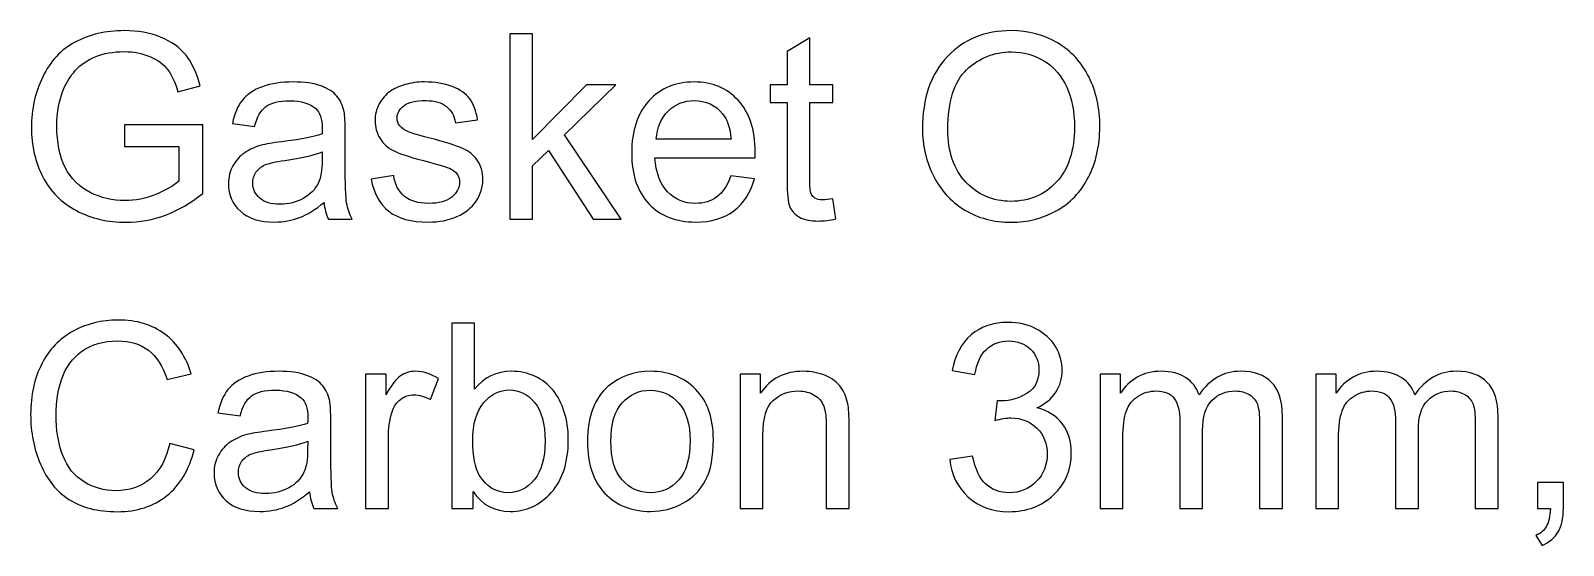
# Model space of a CAD drawing. Header units: millimetres. Extents: x -182 to 182, y -145 to 145.
# Drawn here: x -60.84 to -35.78, y -51.74 to -43.33 of the extents above; entities that cross this region are included whole.
import ezdxf

# ---------------------------------------------------------------- set-up
doc = ezdxf.new("R2010")
doc.units = ezdxf.units.MM
doc.header["$MEASUREMENT"] = 0
doc.layers.add('layer 1', color=7, linetype='Continuous')

msp = doc.modelspace()

# ---------------------------------------------------------------- linework, layer by layer
at = {"layer": 'layer 1', "color": 242}
for points, knots in [([(-59.306, -45.221), (-59.306, -45.221), (-59.306, -44.8654), (-59.306, -44.8654), (-59.306, -44.8654), (-59.306, -44.8654), (-58.0233, -44.8654), (-58.0233, -44.8654), (-58.0233, -44.8654), (-58.0233, -44.8654), (-58.0233, -45.9887), (-58.0233, -45.9887), (-58.0233, -45.9887), (-58.2201, -46.1453), (-58.4233, -46.2638), (-58.6329, -46.3429), (-58.6329, -46.3429), (-58.8424, -46.4219), (-59.0576, -46.4614), (-59.2778, -46.4614), (-59.2778, -46.4614), (-59.5755, -46.4614), (-59.8457, -46.3979), (-60.0891, -46.2702), (-60.0891, -46.2702), (-60.3319, -46.1432), (-60.516, -45.9583), (-60.6395, -45.7177), (-60.6395, -45.7177), (-60.7636, -45.4765), (-60.8257, -45.2069), (-60.8257, -44.9099), (-60.8257, -44.9099), (-60.8257, -44.615), (-60.7644, -44.3398), (-60.6409, -44.0837), (-60.6409, -44.0837), (-60.5174, -43.8283), (-60.3403, -43.6385), (-60.1089, -43.515), (-60.1089, -43.515), (-59.8775, -43.3908), (-59.6108, -43.3288), (-59.3088, -43.3288), (-59.3088, -43.3288), (-59.0901, -43.3288), (-58.8918, -43.364), (-58.7147, -43.4353), (-58.7147, -43.4353), (-58.5376, -43.5066), (-58.3986, -43.6053), (-58.2985, -43.7316), (-58.2985, -43.7316), (-58.1976, -43.8586), (-58.1214, -44.0244), (-58.0692, -44.2283), (-58.0692, -44.2283), (-58.0692, -44.2283), (-58.4311, -44.3271), (-58.4311, -44.3271), (-58.4311, -44.3271), (-58.477, -44.1733), (-58.5334, -44.0519), (-58.6004, -43.963), (-58.6004, -43.963), (-58.6682, -43.8749), (-58.7641, -43.8043), (-58.8897, -43.7514), (-58.8897, -43.7514), (-59.0146, -43.6985), (-59.1536, -43.6717), (-59.3067, -43.6717), (-59.3067, -43.6717), (-59.4894, -43.6717), (-59.6475, -43.6999), (-59.7815, -43.7556), (-59.7815, -43.7556), (-59.9149, -43.8114), (-60.0221, -43.8847), (-60.1047, -43.9765), (-60.1047, -43.9765), (-60.1865, -44.0675), (-60.25, -44.1677), (-60.2952, -44.2763), (-60.2952, -44.2763), (-60.3721, -44.4647), (-60.4109, -44.6679), (-60.4109, -44.8873), (-60.4109, -44.8873), (-60.4109, -45.1582), (-60.3643, -45.3847), (-60.2719, -45.5675), (-60.2719, -45.5675), (-60.1787, -45.7495), (-60.0433, -45.885), (-59.8662, -45.9732), (-59.8662, -45.9732), (-59.6884, -46.0614), (-59.5, -46.1058), (-59.3003, -46.1058), (-59.3003, -46.1058), (-59.1268, -46.1058), (-58.9574, -46.0719), (-58.7923, -46.0049), (-58.7923, -46.0049), (-58.6272, -45.9372), (-58.5024, -45.8659), (-58.417, -45.789), (-58.417, -45.789), (-58.417, -45.789), (-58.417, -45.221), (-58.417, -45.221), (-58.417, -45.221), (-58.417, -45.221), (-59.306, -45.221), (-59.306, -45.221)], [0, 0, 0, 0, 0.0333333, 0.0333333, 0.0333333, 0.0333333, 0.0666667, 0.0666667, 0.0666667, 0.0666667, 0.1, 0.1, 0.1, 0.1, 0.1333333, 0.1333333, 0.1333333, 0.1333333, 0.1666667, 0.1666667, 0.1666667, 0.1666667, 0.2, 0.2, 0.2, 0.2, 0.2333333, 0.2333333, 0.2333333, 0.2333333, 0.2666667, 0.2666667, 0.2666667, 0.2666667, 0.3, 0.3, 0.3, 0.3, 0.3333333, 0.3333333, 0.3333333, 0.3333333, 0.3666667, 0.3666667, 0.3666667, 0.3666667, 0.4, 0.4, 0.4, 0.4, 0.4333333, 0.4333333, 0.4333333, 0.4333333, 0.4666667, 0.4666667, 0.4666667, 0.4666667, 0.5, 0.5, 0.5, 0.5, 0.5333333, 0.5333333, 0.5333333, 0.5333333, 0.5666667, 0.5666667, 0.5666667, 0.5666667, 0.6, 0.6, 0.6, 0.6, 0.6333333, 0.6333333, 0.6333333, 0.6333333, 0.6666667, 0.6666667, 0.6666667, 0.6666667, 0.7, 0.7, 0.7, 0.7, 0.7333333, 0.7333333, 0.7333333, 0.7333333, 0.7666667, 0.7666667, 0.7666667, 0.7666667, 0.8, 0.8, 0.8, 0.8, 0.8333333, 0.8333333, 0.8333333, 0.8333333, 0.8666667, 0.8666667, 0.8666667, 0.8666667, 0.9, 0.9, 0.9, 0.9, 0.9333333, 0.9333333, 0.9333333, 0.9333333, 1, 1, 1, 1]), ([(-46.2595, -44.9353), (-46.2595, -44.4329), (-46.124, -44.0392), (-45.8538, -43.7549), (-45.8538, -43.7549), (-45.5836, -43.4706), (-45.235, -43.3288), (-44.8075, -43.3288), (-44.8075, -43.3288), (-44.5274, -43.3288), (-44.2755, -43.3958), (-44.0504, -43.5291), (-44.0504, -43.5291), (-43.8261, -43.6625), (-43.6546, -43.8487), (-43.5368, -44.0879), (-43.5368, -44.0879), (-43.419, -44.3264), (-43.3597, -44.5973), (-43.3597, -44.9), (-43.3597, -44.9), (-43.3597, -45.2069), (-43.4218, -45.4821), (-43.546, -45.7241), (-43.546, -45.7241), (-43.6701, -45.9668), (-43.8458, -46.1503), (-44.073, -46.2744), (-44.073, -46.2744), (-44.3009, -46.3993), (-44.5464, -46.4614), (-44.8096, -46.4614), (-44.8096, -46.4614), (-45.0953, -46.4614), (-45.35, -46.3923), (-45.5751, -46.2547), (-45.5751, -46.2547), (-45.7995, -46.1171), (-45.9702, -45.9294), (-46.0859, -45.6909), (-46.0859, -45.6909), (-46.2016, -45.4532), (-46.2595, -45.2013), (-46.2595, -44.9353)], [0, 0, 0, 0, 0.0833333, 0.0833333, 0.0833333, 0.0833333, 0.1666667, 0.1666667, 0.1666667, 0.1666667, 0.25, 0.25, 0.25, 0.25, 0.3333333, 0.3333333, 0.3333333, 0.3333333, 0.4166667, 0.4166667, 0.4166667, 0.4166667, 0.5, 0.5, 0.5, 0.5, 0.5833333, 0.5833333, 0.5833333, 0.5833333, 0.6666667, 0.6666667, 0.6666667, 0.6666667, 0.75, 0.75, 0.75, 0.75, 0.8333333, 0.8333333, 0.8333333, 0.8333333, 1, 1, 1, 1]), ([(-53.0054, -46.4106), (-53.0054, -46.4106), (-53.0054, -43.3796), (-53.0054, -43.3796), (-53.0054, -43.3796), (-53.0054, -43.3796), (-52.6329, -43.3796), (-52.6329, -43.3796), (-52.6329, -43.3796), (-52.6329, -43.3796), (-52.6329, -45.106), (-52.6329, -45.106), (-52.6329, -45.106), (-52.6329, -45.106), (-51.7523, -44.2135), (-51.7523, -44.2135), (-51.7523, -44.2135), (-51.7523, -44.2135), (-51.2711, -44.2135), (-51.2711, -44.2135), (-51.2711, -44.2135), (-51.2711, -44.2135), (-52.1093, -45.0298), (-52.1093, -45.0298), (-52.1093, -45.0298), (-52.1093, -45.0298), (-51.1865, -46.4106), (-51.1865, -46.4106), (-51.1865, -46.4106), (-51.1865, -46.4106), (-51.6451, -46.4106), (-51.6451, -46.4106), (-51.6451, -46.4106), (-51.6451, -46.4106), (-52.3746, -45.2881), (-52.3746, -45.2881), (-52.3746, -45.2881), (-52.3746, -45.2881), (-52.6329, -45.5392), (-52.6329, -45.5392), (-52.6329, -45.5392), (-52.6329, -45.5392), (-52.6329, -46.4106), (-52.6329, -46.4106), (-52.6329, -46.4106), (-52.6329, -46.4106), (-53.0054, -46.4106), (-53.0054, -46.4106)], [0, 0, 0, 0, 0.0769231, 0.0769231, 0.0769231, 0.0769231, 0.1538462, 0.1538462, 0.1538462, 0.1538462, 0.2307692, 0.2307692, 0.2307692, 0.2307692, 0.3076923, 0.3076923, 0.3076923, 0.3076923, 0.3846154, 0.3846154, 0.3846154, 0.3846154, 0.4615385, 0.4615385, 0.4615385, 0.4615385, 0.5384615, 0.5384615, 0.5384615, 0.5384615, 0.6153846, 0.6153846, 0.6153846, 0.6153846, 0.6923077, 0.6923077, 0.6923077, 0.6923077, 0.7692308, 0.7692308, 0.7692308, 0.7692308, 0.8461538, 0.8461538, 0.8461538, 0.8461538, 1, 1, 1, 1]), ([(-47.7271, -46.0783), (-47.7271, -46.0783), (-47.6763, -46.4071), (-47.6763, -46.4071), (-47.6763, -46.4071), (-47.7808, -46.4289), (-47.8746, -46.4402), (-47.9564, -46.4402), (-47.9564, -46.4402), (-48.0912, -46.4402), (-48.1956, -46.4191), (-48.2704, -46.376), (-48.2704, -46.376), (-48.3445, -46.333), (-48.3967, -46.2773), (-48.427, -46.2074), (-48.427, -46.2074), (-48.4574, -46.1376), (-48.4722, -45.9908), (-48.4722, -45.7671), (-48.4722, -45.7671), (-48.4722, -45.7671), (-48.4722, -44.5014), (-48.4722, -44.5014), (-48.4722, -44.5014), (-48.4722, -44.5014), (-48.7474, -44.5014), (-48.7474, -44.5014), (-48.7474, -44.5014), (-48.7474, -44.5014), (-48.7474, -44.2135), (-48.7474, -44.2135), (-48.7474, -44.2135), (-48.7474, -44.2135), (-48.4722, -44.2135), (-48.4722, -44.2135), (-48.4722, -44.2135), (-48.4722, -44.2135), (-48.4722, -43.6702), (-48.4722, -43.6702), (-48.4722, -43.6702), (-48.4722, -43.6702), (-48.0997, -43.4466), (-48.0997, -43.4466), (-48.0997, -43.4466), (-48.0997, -43.4466), (-48.0997, -44.2135), (-48.0997, -44.2135), (-48.0997, -44.2135), (-48.0997, -44.2135), (-47.7271, -44.2135), (-47.7271, -44.2135), (-47.7271, -44.2135), (-47.7271, -44.2135), (-47.7271, -44.5014), (-47.7271, -44.5014), (-47.7271, -44.5014), (-47.7271, -44.5014), (-48.0997, -44.5014), (-48.0997, -44.5014), (-48.0997, -44.5014), (-48.0997, -44.5014), (-48.0997, -45.7883), (-48.0997, -45.7883), (-48.0997, -45.7883), (-48.0997, -45.8948), (-48.0933, -45.9633), (-48.0799, -45.9936), (-48.0799, -45.9936), (-48.0672, -46.024), (-48.0461, -46.0479), (-48.0164, -46.0663), (-48.0164, -46.0663), (-47.9868, -46.0839), (-47.9445, -46.0931), (-47.8894, -46.0931), (-47.8894, -46.0931), (-47.8485, -46.0931), (-47.7942, -46.0882), (-47.7271, -46.0783)], [0, 0, 0, 0, 0.047619, 0.047619, 0.047619, 0.047619, 0.0952381, 0.0952381, 0.0952381, 0.0952381, 0.1428571, 0.1428571, 0.1428571, 0.1428571, 0.1904762, 0.1904762, 0.1904762, 0.1904762, 0.2380952, 0.2380952, 0.2380952, 0.2380952, 0.2857143, 0.2857143, 0.2857143, 0.2857143, 0.3333333, 0.3333333, 0.3333333, 0.3333333, 0.3809524, 0.3809524, 0.3809524, 0.3809524, 0.4285714, 0.4285714, 0.4285714, 0.4285714, 0.4761905, 0.4761905, 0.4761905, 0.4761905, 0.5238095, 0.5238095, 0.5238095, 0.5238095, 0.5714286, 0.5714286, 0.5714286, 0.5714286, 0.6190476, 0.6190476, 0.6190476, 0.6190476, 0.6666667, 0.6666667, 0.6666667, 0.6666667, 0.7142857, 0.7142857, 0.7142857, 0.7142857, 0.7619048, 0.7619048, 0.7619048, 0.7619048, 0.8095238, 0.8095238, 0.8095238, 0.8095238, 0.8571429, 0.8571429, 0.8571429, 0.8571429, 0.9047619, 0.9047619, 0.9047619, 0.9047619, 1, 1, 1, 1]), ([(-45.8446, -44.9424), (-45.8446, -45.3071), (-45.7466, -45.5943), (-45.5504, -45.8038), (-45.5504, -45.8038), (-45.3543, -46.0134), (-45.108, -46.1185), (-44.8117, -46.1185), (-44.8117, -46.1185), (-44.5097, -46.1185), (-44.2621, -46.0127), (-44.0667, -45.801), (-44.0667, -45.801), (-43.8719, -45.5893), (-43.7746, -45.2888), (-43.7746, -44.8993), (-43.7746, -44.8993), (-43.7746, -44.6531), (-43.8162, -44.4379), (-43.8994, -44.2544), (-43.8994, -44.2544), (-43.9827, -44.071), (-44.1048, -43.9285), (-44.2649, -43.8276), (-44.2649, -43.8276), (-44.4258, -43.7267), (-44.6057, -43.6759), (-44.8054, -43.6759), (-44.8054, -43.6759), (-45.089, -43.6759), (-45.3331, -43.7733), (-45.5377, -43.968), (-45.5377, -43.968), (-45.7423, -44.1627), (-45.8446, -44.4873), (-45.8446, -44.9424)], [0, 0, 0, 0, 0.1, 0.1, 0.1, 0.1, 0.2, 0.2, 0.2, 0.2, 0.3, 0.3, 0.3, 0.3, 0.4, 0.4, 0.4, 0.4, 0.5, 0.5, 0.5, 0.5, 0.6, 0.6, 0.6, 0.6, 0.7, 0.7, 0.7, 0.7, 0.8, 0.8, 0.8, 0.8, 1, 1, 1, 1]), ([(-56.0428, -46.1354), (-56.1811, -46.2533), (-56.3145, -46.3358), (-56.4422, -46.3845), (-56.4422, -46.3845), (-56.5699, -46.4332), (-56.7067, -46.4572), (-56.8535, -46.4572), (-56.8535, -46.4572), (-57.0948, -46.4572), (-57.2803, -46.3986), (-57.4102, -46.2808), (-57.4102, -46.2808), (-57.54, -46.1637), (-57.6049, -46.0134), (-57.6049, -45.8306), (-57.6049, -45.8306), (-57.6049, -45.7234), (-57.5802, -45.6253), (-57.5315, -45.5364), (-57.5315, -45.5364), (-57.4821, -45.4475), (-57.4179, -45.377), (-57.3389, -45.3233), (-57.3389, -45.3233), (-57.2592, -45.2697), (-57.1703, -45.2288), (-57.0708, -45.2013), (-57.0708, -45.2013), (-56.9974, -45.1822), (-56.8867, -45.1639), (-56.7392, -45.1455), (-56.7392, -45.1455), (-56.4386, -45.1103), (-56.2164, -45.0672), (-56.0746, -45.0178), (-56.0746, -45.0178), (-56.0732, -44.967), (-56.0724, -44.9346), (-56.0724, -44.9212), (-56.0724, -44.9212), (-56.0724, -44.7702), (-56.1077, -44.6637), (-56.1783, -44.6016), (-56.1783, -44.6016), (-56.2735, -44.5176), (-56.4153, -44.476), (-56.603, -44.476), (-56.603, -44.476), (-56.7787, -44.476), (-56.9085, -44.507), (-56.9918, -44.5684), (-56.9918, -44.5684), (-57.0757, -44.6298), (-57.1371, -44.7384), (-57.1773, -44.8951), (-57.1773, -44.8951), (-57.1773, -44.8951), (-57.5414, -44.8443), (-57.5414, -44.8443), (-57.5414, -44.8443), (-57.5082, -44.6884), (-57.4539, -44.5621), (-57.3777, -44.4661), (-57.3777, -44.4661), (-57.3015, -44.3701), (-57.1914, -44.2968), (-57.0475, -44.2446), (-57.0475, -44.2446), (-56.9043, -44.1931), (-56.7371, -44.167), (-56.548, -44.167), (-56.548, -44.167), (-56.3603, -44.167), (-56.2072, -44.1888), (-56.0894, -44.2333), (-56.0894, -44.2333), (-55.9723, -44.2777), (-55.8855, -44.3328), (-55.8304, -44.3998), (-55.8304, -44.3998), (-55.7754, -44.4668), (-55.7366, -44.5515), (-55.714, -44.6538), (-55.714, -44.6538), (-55.702, -44.7173), (-55.6957, -44.8316), (-55.6957, -44.996), (-55.6957, -44.996), (-55.6957, -44.996), (-55.6957, -45.4899), (-55.6957, -45.4899), (-55.6957, -45.4899), (-55.6957, -45.8349), (-55.6879, -46.0529), (-55.6724, -46.1453), (-55.6724, -46.1453), (-55.6576, -46.2377), (-55.6265, -46.3259), (-55.5814, -46.4106), (-55.5814, -46.4106), (-55.5814, -46.4106), (-55.9708, -46.4106), (-55.9708, -46.4106), (-55.9708, -46.4106), (-56.0082, -46.3323), (-56.0322, -46.2406), (-56.0428, -46.1354)], [0, 0, 0, 0, 0.0357143, 0.0357143, 0.0357143, 0.0357143, 0.0714286, 0.0714286, 0.0714286, 0.0714286, 0.1071429, 0.1071429, 0.1071429, 0.1071429, 0.1428571, 0.1428571, 0.1428571, 0.1428571, 0.1785714, 0.1785714, 0.1785714, 0.1785714, 0.2142857, 0.2142857, 0.2142857, 0.2142857, 0.25, 0.25, 0.25, 0.25, 0.2857143, 0.2857143, 0.2857143, 0.2857143, 0.3214286, 0.3214286, 0.3214286, 0.3214286, 0.3571429, 0.3571429, 0.3571429, 0.3571429, 0.3928571, 0.3928571, 0.3928571, 0.3928571, 0.4285714, 0.4285714, 0.4285714, 0.4285714, 0.4642857, 0.4642857, 0.4642857, 0.4642857, 0.5, 0.5, 0.5, 0.5, 0.5357143, 0.5357143, 0.5357143, 0.5357143, 0.5714286, 0.5714286, 0.5714286, 0.5714286, 0.6071429, 0.6071429, 0.6071429, 0.6071429, 0.6428571, 0.6428571, 0.6428571, 0.6428571, 0.6785714, 0.6785714, 0.6785714, 0.6785714, 0.7142857, 0.7142857, 0.7142857, 0.7142857, 0.75, 0.75, 0.75, 0.75, 0.7857143, 0.7857143, 0.7857143, 0.7857143, 0.8214286, 0.8214286, 0.8214286, 0.8214286, 0.8571429, 0.8571429, 0.8571429, 0.8571429, 0.8928571, 0.8928571, 0.8928571, 0.8928571, 0.9285714, 0.9285714, 0.9285714, 0.9285714, 1, 1, 1, 1]), ([(-55.2717, -45.7544), (-55.2717, -45.7544), (-54.9034, -45.6952), (-54.9034, -45.6952), (-54.9034, -45.6952), (-54.8829, -45.8426), (-54.8251, -45.9555), (-54.7305, -46.0345), (-54.7305, -46.0345), (-54.636, -46.1129), (-54.5033, -46.1524), (-54.334, -46.1524), (-54.334, -46.1524), (-54.1625, -46.1524), (-54.0355, -46.1178), (-53.9523, -46.0479), (-53.9523, -46.0479), (-53.8697, -45.9788), (-53.8281, -45.897), (-53.8281, -45.8031), (-53.8281, -45.8031), (-53.8281, -45.7192), (-53.8655, -45.6528), (-53.9396, -45.6049), (-53.9396, -45.6049), (-53.9918, -45.5717), (-54.1188, -45.5301), (-54.3206, -45.4786), (-54.3206, -45.4786), (-54.5929, -45.4101), (-54.7813, -45.3509), (-54.8871, -45.3008), (-54.8871, -45.3008), (-54.9923, -45.25), (-55.072, -45.1808), (-55.1263, -45.0919), (-55.1263, -45.0919), (-55.1807, -45.0037), (-55.2082, -44.9057), (-55.2082, -44.7984), (-55.2082, -44.7984), (-55.2082, -44.7003), (-55.1856, -44.61), (-55.1411, -44.5268), (-55.1411, -44.5268), (-55.096, -44.4435), (-55.0353, -44.3744), (-54.9584, -44.3193), (-54.9584, -44.3193), (-54.9005, -44.277), (-54.8215, -44.241), (-54.722, -44.2114), (-54.722, -44.2114), (-54.6219, -44.1818), (-54.5153, -44.167), (-54.401, -44.167), (-54.401, -44.167), (-54.2289, -44.167), (-54.0779, -44.1916), (-53.9481, -44.2417), (-53.9481, -44.2417), (-53.8175, -44.2911), (-53.7216, -44.3589), (-53.6595, -44.4435), (-53.6595, -44.4435), (-53.5981, -44.5289), (-53.5551, -44.6425), (-53.5318, -44.785), (-53.5318, -44.785), (-53.5318, -44.785), (-53.8958, -44.8358), (-53.8958, -44.8358), (-53.8958, -44.8358), (-53.9121, -44.7215), (-53.9601, -44.6319), (-54.0391, -44.5677), (-54.0391, -44.5677), (-54.1181, -44.5035), (-54.2296, -44.4717), (-54.3742, -44.4717), (-54.3742, -44.4717), (-54.5442, -44.4717), (-54.6663, -44.5), (-54.739, -44.5564), (-54.739, -44.5564), (-54.8116, -44.6129), (-54.8483, -44.6792), (-54.8483, -44.7547), (-54.8483, -44.7547), (-54.8483, -44.8027), (-54.8335, -44.8464), (-54.8032, -44.8852), (-54.8032, -44.8852), (-54.7728, -44.9247), (-54.7256, -44.9579), (-54.6607, -44.984), (-54.6607, -44.984), (-54.6233, -44.9981), (-54.5146, -45.0298), (-54.3326, -45.0792), (-54.3326, -45.0792), (-54.0701, -45.1491), (-53.8867, -45.2069), (-53.7823, -45.2514), (-53.7823, -45.2514), (-53.6778, -45.2958), (-53.596, -45.3614), (-53.5367, -45.4461), (-53.5367, -45.4461), (-53.4767, -45.5315), (-53.4471, -45.6373), (-53.4471, -45.7643), (-53.4471, -45.7643), (-53.4471, -45.8878), (-53.4831, -46.0042), (-53.5558, -46.1136), (-53.5558, -46.1136), (-53.6284, -46.2229), (-53.7329, -46.3076), (-53.869, -46.3676), (-53.869, -46.3676), (-54.0059, -46.4275), (-54.1604, -46.4572), (-54.3326, -46.4572), (-54.3326, -46.4572), (-54.6176, -46.4572), (-54.8356, -46.3979), (-54.9852, -46.2801), (-54.9852, -46.2801), (-55.1348, -46.1615), (-55.23, -45.9866), (-55.2717, -45.7544)], [0, 0, 0, 0, 0.0294118, 0.0294118, 0.0294118, 0.0294118, 0.0588235, 0.0588235, 0.0588235, 0.0588235, 0.0882353, 0.0882353, 0.0882353, 0.0882353, 0.1176471, 0.1176471, 0.1176471, 0.1176471, 0.1470588, 0.1470588, 0.1470588, 0.1470588, 0.1764706, 0.1764706, 0.1764706, 0.1764706, 0.2058824, 0.2058824, 0.2058824, 0.2058824, 0.2352941, 0.2352941, 0.2352941, 0.2352941, 0.2647059, 0.2647059, 0.2647059, 0.2647059, 0.2941176, 0.2941176, 0.2941176, 0.2941176, 0.3235294, 0.3235294, 0.3235294, 0.3235294, 0.3529412, 0.3529412, 0.3529412, 0.3529412, 0.3823529, 0.3823529, 0.3823529, 0.3823529, 0.4117647, 0.4117647, 0.4117647, 0.4117647, 0.4411765, 0.4411765, 0.4411765, 0.4411765, 0.4705882, 0.4705882, 0.4705882, 0.4705882, 0.5, 0.5, 0.5, 0.5, 0.5294118, 0.5294118, 0.5294118, 0.5294118, 0.5588235, 0.5588235, 0.5588235, 0.5588235, 0.5882353, 0.5882353, 0.5882353, 0.5882353, 0.6176471, 0.6176471, 0.6176471, 0.6176471, 0.6470588, 0.6470588, 0.6470588, 0.6470588, 0.6764706, 0.6764706, 0.6764706, 0.6764706, 0.7058824, 0.7058824, 0.7058824, 0.7058824, 0.7352941, 0.7352941, 0.7352941, 0.7352941, 0.7647059, 0.7647059, 0.7647059, 0.7647059, 0.7941176, 0.7941176, 0.7941176, 0.7941176, 0.8235294, 0.8235294, 0.8235294, 0.8235294, 0.8529412, 0.8529412, 0.8529412, 0.8529412, 0.8823529, 0.8823529, 0.8823529, 0.8823529, 0.9117647, 0.9117647, 0.9117647, 0.9117647, 0.9411765, 0.9411765, 0.9411765, 0.9411765, 1, 1, 1, 1]), ([(-49.3915, -45.6994), (-49.3915, -45.6994), (-49.0063, -45.7502), (-49.0063, -45.7502), (-49.0063, -45.7502), (-49.0663, -45.9739), (-49.1784, -46.1481), (-49.3421, -46.2716), (-49.3421, -46.2716), (-49.5058, -46.3951), (-49.7147, -46.4572), (-49.9694, -46.4572), (-49.9694, -46.4572), (-50.2897, -46.4572), (-50.5437, -46.3584), (-50.7314, -46.1608), (-50.7314, -46.1608), (-50.919, -45.964), (-51.0129, -45.6867), (-51.0129, -45.3304), (-51.0129, -45.3304), (-51.0129, -44.9621), (-50.9183, -44.6757), (-50.7285, -44.4725), (-50.7285, -44.4725), (-50.5387, -44.2686), (-50.2925, -44.167), (-49.9898, -44.167), (-49.9898, -44.167), (-49.697, -44.167), (-49.4578, -44.2664), (-49.2723, -44.4661), (-49.2723, -44.4661), (-49.0867, -44.6658), (-48.9936, -44.9466), (-48.9936, -45.3085), (-48.9936, -45.3085), (-48.9936, -45.3304), (-48.9943, -45.3636), (-48.9957, -45.4073), (-48.9957, -45.4073), (-48.9957, -45.4073), (-50.6319, -45.4073), (-50.6319, -45.4073), (-50.6319, -45.4073), (-50.6178, -45.6479), (-50.55, -45.8328), (-50.4273, -45.9605), (-50.4273, -45.9605), (-50.3052, -46.0882), (-50.1521, -46.1524), (-49.9694, -46.1524), (-49.9694, -46.1524), (-49.8332, -46.1524), (-49.7168, -46.1164), (-49.6208, -46.0444), (-49.6208, -46.0444), (-49.5242, -45.9725), (-49.448, -45.8574), (-49.3915, -45.6994)], [0, 0, 0, 0, 0.0625, 0.0625, 0.0625, 0.0625, 0.125, 0.125, 0.125, 0.125, 0.1875, 0.1875, 0.1875, 0.1875, 0.25, 0.25, 0.25, 0.25, 0.3125, 0.3125, 0.3125, 0.3125, 0.375, 0.375, 0.375, 0.375, 0.4375, 0.4375, 0.4375, 0.4375, 0.5, 0.5, 0.5, 0.5, 0.5625, 0.5625, 0.5625, 0.5625, 0.625, 0.625, 0.625, 0.625, 0.6875, 0.6875, 0.6875, 0.6875, 0.75, 0.75, 0.75, 0.75, 0.8125, 0.8125, 0.8125, 0.8125, 0.875, 0.875, 0.875, 0.875, 1, 1, 1, 1]), ([(-50.6107, -45.1025), (-50.6107, -45.1025), (-49.3873, -45.1025), (-49.3873, -45.1025), (-49.3873, -45.1025), (-49.4035, -44.9177), (-49.4508, -44.7794), (-49.5277, -44.6869), (-49.5277, -44.6869), (-49.6455, -44.5437), (-49.7993, -44.4717), (-49.9877, -44.4717), (-49.9877, -44.4717), (-50.1584, -44.4717), (-50.3017, -44.5289), (-50.4181, -44.6432), (-50.4181, -44.6432), (-50.5338, -44.7575), (-50.598, -44.9106), (-50.6107, -45.1025)], [0, 0, 0, 0, 0.1666667, 0.1666667, 0.1666667, 0.1666667, 0.3333333, 0.3333333, 0.3333333, 0.3333333, 0.5, 0.5, 0.5, 0.5, 0.6666667, 0.6666667, 0.6666667, 0.6666667, 1, 1, 1, 1]), ([(-56.0724, -45.3099), (-56.2079, -45.365), (-56.4111, -45.4115), (-56.682, -45.4496), (-56.682, -45.4496), (-56.8359, -45.4715), (-56.9445, -45.4962), (-57.008, -45.5237), (-57.008, -45.5237), (-57.0715, -45.5512), (-57.1202, -45.5915), (-57.1548, -45.6437), (-57.1548, -45.6437), (-57.1893, -45.6966), (-57.207, -45.7551), (-57.207, -45.8201), (-57.207, -45.8201), (-57.207, -45.9181), (-57.1696, -46.0007), (-57.0941, -46.0663), (-57.0941, -46.0663), (-57.0186, -46.1319), (-56.9085, -46.1651), (-56.7639, -46.1651), (-56.7639, -46.1651), (-56.6207, -46.1651), (-56.493, -46.134), (-56.3808, -46.0712), (-56.3808, -46.0712), (-56.2693, -46.0091), (-56.1867, -45.9238), (-56.1345, -45.8158), (-56.1345, -45.8158), (-56.0943, -45.7319), (-56.0746, -45.6084), (-56.0746, -45.4454), (-56.0746, -45.4454), (-56.0746, -45.4454), (-56.0724, -45.3099), (-56.0724, -45.3099)], [0, 0, 0, 0, 0.0909091, 0.0909091, 0.0909091, 0.0909091, 0.1818182, 0.1818182, 0.1818182, 0.1818182, 0.2727273, 0.2727273, 0.2727273, 0.2727273, 0.3636364, 0.3636364, 0.3636364, 0.3636364, 0.4545455, 0.4545455, 0.4545455, 0.4545455, 0.5454545, 0.5454545, 0.5454545, 0.5454545, 0.6363636, 0.6363636, 0.6363636, 0.6363636, 0.7272727, 0.7272727, 0.7272727, 0.7272727, 0.8181818, 0.8181818, 0.8181818, 0.8181818, 1, 1, 1, 1]), ([(-58.5652, -50.0766), (-58.5652, -50.0766), (-58.163, -50.1782), (-58.163, -50.1782), (-58.163, -50.1782), (-58.2469, -50.5077), (-58.3979, -50.7582), (-58.616, -50.9311), (-58.616, -50.9311), (-58.834, -51.1039), (-59.1007, -51.1907), (-59.416, -51.1907), (-59.416, -51.1907), (-59.742, -51.1907), (-60.0073, -51.1244), (-60.2119, -50.991), (-60.2119, -50.991), (-60.4165, -50.8584), (-60.5717, -50.6658), (-60.6783, -50.4139), (-60.6783, -50.4139), (-60.7848, -50.1613), (-60.8384, -49.8911), (-60.8384, -49.6018), (-60.8384, -49.6018), (-60.8384, -49.2864), (-60.7785, -49.0113), (-60.6578, -48.7763), (-60.6578, -48.7763), (-60.5372, -48.5414), (-60.3657, -48.3629), (-60.1435, -48.2408), (-60.1435, -48.2408), (-59.9212, -48.1187), (-59.6764, -48.0581), (-59.4097, -48.0581), (-59.4097, -48.0581), (-59.1063, -48.0581), (-58.8516, -48.135), (-58.6456, -48.2895), (-58.6456, -48.2895), (-58.4389, -48.444), (-58.2949, -48.6606), (-58.2138, -48.94), (-58.2138, -48.94), (-58.2138, -48.94), (-58.6075, -49.0331), (-58.6075, -49.0331), (-58.6075, -49.0331), (-58.6773, -48.813), (-58.7796, -48.6521), (-58.913, -48.5519), (-58.913, -48.5519), (-59.0463, -48.451), (-59.2143, -48.401), (-59.4168, -48.401), (-59.4168, -48.401), (-59.6489, -48.401), (-59.8436, -48.4567), (-59.9995, -48.5682), (-59.9995, -48.5682), (-60.1555, -48.6796), (-60.2655, -48.8299), (-60.3283, -49.0176), (-60.3283, -49.0176), (-60.3918, -49.206), (-60.4236, -49.4), (-60.4236, -49.5997), (-60.4236, -49.5997), (-60.4236, -49.8572), (-60.3862, -50.0823), (-60.3114, -50.2742), (-60.3114, -50.2742), (-60.2366, -50.4668), (-60.1202, -50.61), (-59.9621, -50.7053), (-59.9621, -50.7053), (-59.8041, -50.8005), (-59.6334, -50.8478), (-59.4492, -50.8478), (-59.4492, -50.8478), (-59.2248, -50.8478), (-59.0358, -50.7829), (-58.8805, -50.6538), (-58.8805, -50.6538), (-58.7253, -50.524), (-58.6202, -50.332), (-58.5652, -50.0766)], [0, 0, 0, 0, 0.0434783, 0.0434783, 0.0434783, 0.0434783, 0.0869565, 0.0869565, 0.0869565, 0.0869565, 0.1304348, 0.1304348, 0.1304348, 0.1304348, 0.173913, 0.173913, 0.173913, 0.173913, 0.2173913, 0.2173913, 0.2173913, 0.2173913, 0.2608696, 0.2608696, 0.2608696, 0.2608696, 0.3043478, 0.3043478, 0.3043478, 0.3043478, 0.3478261, 0.3478261, 0.3478261, 0.3478261, 0.3913043, 0.3913043, 0.3913043, 0.3913043, 0.4347826, 0.4347826, 0.4347826, 0.4347826, 0.4782609, 0.4782609, 0.4782609, 0.4782609, 0.5217391, 0.5217391, 0.5217391, 0.5217391, 0.5652174, 0.5652174, 0.5652174, 0.5652174, 0.6086957, 0.6086957, 0.6086957, 0.6086957, 0.6521739, 0.6521739, 0.6521739, 0.6521739, 0.6956522, 0.6956522, 0.6956522, 0.6956522, 0.7391304, 0.7391304, 0.7391304, 0.7391304, 0.7826087, 0.7826087, 0.7826087, 0.7826087, 0.826087, 0.826087, 0.826087, 0.826087, 0.8695652, 0.8695652, 0.8695652, 0.8695652, 0.9130435, 0.9130435, 0.9130435, 0.9130435, 1, 1, 1, 1]), ([(-45.8117, -50.3356), (-45.8117, -50.3356), (-45.4392, -50.2848), (-45.4392, -50.2848), (-45.4392, -50.2848), (-45.3961, -50.4964), (-45.3242, -50.6488), (-45.2219, -50.742), (-45.2219, -50.742), (-45.1196, -50.8351), (-44.994, -50.8817), (-44.8451, -50.8817), (-44.8451, -50.8817), (-44.6687, -50.8817), (-44.5198, -50.821), (-44.3999, -50.6996), (-44.3999, -50.6996), (-44.28, -50.5783), (-44.22, -50.428), (-44.22, -50.2488), (-44.22, -50.2488), (-44.22, -50.078), (-44.2757, -49.9369), (-44.3879, -49.8255), (-44.3879, -49.8255), (-44.4994, -49.7147), (-44.6412, -49.659), (-44.8141, -49.659), (-44.8141, -49.659), (-44.8846, -49.659), (-44.9721, -49.6731), (-45.0772, -49.7006), (-45.0772, -49.7006), (-45.0772, -49.7006), (-45.0356, -49.3746), (-45.0356, -49.3746), (-45.0356, -49.3746), (-45.0109, -49.3774), (-44.9904, -49.3788), (-44.9756, -49.3788), (-44.9756, -49.3788), (-44.8162, -49.3788), (-44.6736, -49.3372), (-44.5459, -49.2547), (-44.5459, -49.2547), (-44.4189, -49.1721), (-44.3554, -49.0451), (-44.3554, -48.8737), (-44.3554, -48.8737), (-44.3554, -48.7375), (-44.402, -48.6246), (-44.4944, -48.535), (-44.4944, -48.535), (-44.5869, -48.4454), (-44.7061, -48.401), (-44.8522, -48.401), (-44.8522, -48.401), (-44.9975, -48.401), (-45.1181, -48.4468), (-45.2148, -48.5385), (-45.2148, -48.5385), (-45.3115, -48.6303), (-45.3736, -48.7678), (-45.4011, -48.9513), (-45.4011, -48.9513), (-45.4011, -48.9513), (-45.7736, -48.8836), (-45.7736, -48.8836), (-45.7736, -48.8836), (-45.7277, -48.6338), (-45.6247, -48.4398), (-45.4632, -48.3022), (-45.4632, -48.3022), (-45.3023, -48.1646), (-45.1012, -48.0962), (-44.8613, -48.0962), (-44.8613, -48.0962), (-44.6962, -48.0962), (-44.5438, -48.1314), (-44.4048, -48.2027), (-44.4048, -48.2027), (-44.2651, -48.2733), (-44.1586, -48.3699), (-44.0852, -48.492), (-44.0852, -48.492), (-44.0111, -48.6147), (-43.9744, -48.7446), (-43.9744, -48.8821), (-43.9744, -48.8821), (-43.9744, -49.0127), (-44.0097, -49.1312), (-44.0796, -49.2384), (-44.0796, -49.2384), (-44.1501, -49.3457), (-44.2546, -49.4311), (-44.3921, -49.4946), (-44.3921, -49.4946), (-44.2129, -49.5355), (-44.0739, -49.6216), (-43.9744, -49.7521), (-43.9744, -49.7521), (-43.8757, -49.8819), (-43.8263, -50.0456), (-43.8263, -50.241), (-43.8263, -50.241), (-43.8263, -50.5056), (-43.9229, -50.7307), (-44.1156, -50.9148), (-44.1156, -50.9148), (-44.3089, -51.099), (-44.553, -51.1907), (-44.8479, -51.1907), (-44.8479, -51.1907), (-45.1139, -51.1907), (-45.3347, -51.111), (-45.5104, -50.9522), (-45.5104, -50.9522), (-45.6868, -50.7935), (-45.787, -50.5882), (-45.8117, -50.3356)], [0, 0, 0, 0, 0.0322581, 0.0322581, 0.0322581, 0.0322581, 0.0645161, 0.0645161, 0.0645161, 0.0645161, 0.0967742, 0.0967742, 0.0967742, 0.0967742, 0.1290323, 0.1290323, 0.1290323, 0.1290323, 0.1612903, 0.1612903, 0.1612903, 0.1612903, 0.1935484, 0.1935484, 0.1935484, 0.1935484, 0.2258065, 0.2258065, 0.2258065, 0.2258065, 0.2580645, 0.2580645, 0.2580645, 0.2580645, 0.2903226, 0.2903226, 0.2903226, 0.2903226, 0.3225806, 0.3225806, 0.3225806, 0.3225806, 0.3548387, 0.3548387, 0.3548387, 0.3548387, 0.3870968, 0.3870968, 0.3870968, 0.3870968, 0.4193548, 0.4193548, 0.4193548, 0.4193548, 0.4516129, 0.4516129, 0.4516129, 0.4516129, 0.483871, 0.483871, 0.483871, 0.483871, 0.516129, 0.516129, 0.516129, 0.516129, 0.5483871, 0.5483871, 0.5483871, 0.5483871, 0.5806452, 0.5806452, 0.5806452, 0.5806452, 0.6129032, 0.6129032, 0.6129032, 0.6129032, 0.6451613, 0.6451613, 0.6451613, 0.6451613, 0.6774194, 0.6774194, 0.6774194, 0.6774194, 0.7096774, 0.7096774, 0.7096774, 0.7096774, 0.7419355, 0.7419355, 0.7419355, 0.7419355, 0.7741935, 0.7741935, 0.7741935, 0.7741935, 0.8064516, 0.8064516, 0.8064516, 0.8064516, 0.8387097, 0.8387097, 0.8387097, 0.8387097, 0.8709677, 0.8709677, 0.8709677, 0.8709677, 0.9032258, 0.9032258, 0.9032258, 0.9032258, 0.9354839, 0.9354839, 0.9354839, 0.9354839, 1, 1, 1, 1]), ([(-53.6066, -51.1399), (-53.6066, -51.1399), (-53.9537, -51.1399), (-53.9537, -51.1399), (-53.9537, -51.1399), (-53.9537, -51.1399), (-53.9537, -48.1089), (-53.9537, -48.1089), (-53.9537, -48.1089), (-53.9537, -48.1089), (-53.5812, -48.1089), (-53.5812, -48.1089), (-53.5812, -48.1089), (-53.5812, -48.1089), (-53.5812, -49.1905), (-53.5812, -49.1905), (-53.5812, -49.1905), (-53.4239, -48.9943), (-53.2235, -48.8963), (-52.9794, -48.8963), (-52.9794, -48.8963), (-52.8446, -48.8963), (-52.7162, -48.9231), (-52.5956, -48.9774), (-52.5956, -48.9774), (-52.4749, -49.0317), (-52.3761, -49.1086), (-52.2978, -49.2067), (-52.2978, -49.2067), (-52.2202, -49.3055), (-52.1588, -49.424), (-52.1151, -49.563), (-52.1151, -49.563), (-52.0706, -49.7013), (-52.0488, -49.8502), (-52.0488, -50.0082), (-52.0488, -50.0082), (-52.0488, -50.3836), (-52.1419, -50.6742), (-52.3274, -50.8788), (-52.3274, -50.8788), (-52.5137, -51.0842), (-52.7367, -51.1865), (-52.997, -51.1865), (-52.997, -51.1865), (-53.2559, -51.1865), (-53.4591, -51.0785), (-53.6066, -50.8633), (-53.6066, -50.8633), (-53.6066, -50.8633), (-53.6066, -51.1399), (-53.6066, -51.1399)], [0, 0, 0, 0, 0.0714286, 0.0714286, 0.0714286, 0.0714286, 0.1428571, 0.1428571, 0.1428571, 0.1428571, 0.2142857, 0.2142857, 0.2142857, 0.2142857, 0.2857143, 0.2857143, 0.2857143, 0.2857143, 0.3571429, 0.3571429, 0.3571429, 0.3571429, 0.4285714, 0.4285714, 0.4285714, 0.4285714, 0.5, 0.5, 0.5, 0.5, 0.5714286, 0.5714286, 0.5714286, 0.5714286, 0.6428571, 0.6428571, 0.6428571, 0.6428571, 0.7142857, 0.7142857, 0.7142857, 0.7142857, 0.7857143, 0.7857143, 0.7857143, 0.7857143, 0.8571429, 0.8571429, 0.8571429, 0.8571429, 1, 1, 1, 1]), ([(-56.2785, -50.8647), (-56.4168, -50.9826), (-56.5502, -51.0651), (-56.6779, -51.1138), (-56.6779, -51.1138), (-56.8056, -51.1625), (-56.9424, -51.1865), (-57.0892, -51.1865), (-57.0892, -51.1865), (-57.3305, -51.1865), (-57.516, -51.1279), (-57.6459, -51.0101), (-57.6459, -51.0101), (-57.7757, -50.893), (-57.8406, -50.7427), (-57.8406, -50.5599), (-57.8406, -50.5599), (-57.8406, -50.4527), (-57.8159, -50.3546), (-57.7672, -50.2657), (-57.7672, -50.2657), (-57.7178, -50.1768), (-57.6536, -50.1063), (-57.5746, -50.0526), (-57.5746, -50.0526), (-57.4949, -49.999), (-57.406, -49.9581), (-57.3065, -49.9306), (-57.3065, -49.9306), (-57.2331, -49.9115), (-57.1224, -49.8932), (-56.9749, -49.8748), (-56.9749, -49.8748), (-56.6743, -49.8396), (-56.4521, -49.7965), (-56.3103, -49.7471), (-56.3103, -49.7471), (-56.3089, -49.6963), (-56.3081, -49.6639), (-56.3081, -49.6505), (-56.3081, -49.6505), (-56.3081, -49.4995), (-56.3434, -49.393), (-56.414, -49.3309), (-56.414, -49.3309), (-56.5092, -49.2469), (-56.651, -49.2053), (-56.8387, -49.2053), (-56.8387, -49.2053), (-57.0144, -49.2053), (-57.1442, -49.2363), (-57.2275, -49.2977), (-57.2275, -49.2977), (-57.3114, -49.3591), (-57.3728, -49.4677), (-57.413, -49.6244), (-57.413, -49.6244), (-57.413, -49.6244), (-57.7771, -49.5736), (-57.7771, -49.5736), (-57.7771, -49.5736), (-57.7439, -49.4177), (-57.6896, -49.2914), (-57.6134, -49.1954), (-57.6134, -49.1954), (-57.5372, -49.0994), (-57.4271, -49.0261), (-57.2832, -48.9739), (-57.2832, -48.9739), (-57.14, -48.9224), (-56.9728, -48.8963), (-56.7837, -48.8963), (-56.7837, -48.8963), (-56.596, -48.8963), (-56.4429, -48.9181), (-56.3251, -48.9626), (-56.3251, -48.9626), (-56.208, -49.007), (-56.1212, -49.0621), (-56.0661, -49.1291), (-56.0661, -49.1291), (-56.0111, -49.1961), (-55.9723, -49.2808), (-55.9497, -49.3831), (-55.9497, -49.3831), (-55.9377, -49.4466), (-55.9314, -49.5609), (-55.9314, -49.7253), (-55.9314, -49.7253), (-55.9314, -49.7253), (-55.9314, -50.2192), (-55.9314, -50.2192), (-55.9314, -50.2192), (-55.9314, -50.5642), (-55.9236, -50.7822), (-55.9081, -50.8746), (-55.9081, -50.8746), (-55.8933, -50.967), (-55.8622, -51.0552), (-55.8171, -51.1399), (-55.8171, -51.1399), (-55.8171, -51.1399), (-56.2065, -51.1399), (-56.2065, -51.1399), (-56.2065, -51.1399), (-56.2439, -51.0616), (-56.2679, -50.9699), (-56.2785, -50.8647)], [0, 0, 0, 0, 0.0357143, 0.0357143, 0.0357143, 0.0357143, 0.0714286, 0.0714286, 0.0714286, 0.0714286, 0.1071429, 0.1071429, 0.1071429, 0.1071429, 0.1428571, 0.1428571, 0.1428571, 0.1428571, 0.1785714, 0.1785714, 0.1785714, 0.1785714, 0.2142857, 0.2142857, 0.2142857, 0.2142857, 0.25, 0.25, 0.25, 0.25, 0.2857143, 0.2857143, 0.2857143, 0.2857143, 0.3214286, 0.3214286, 0.3214286, 0.3214286, 0.3571429, 0.3571429, 0.3571429, 0.3571429, 0.3928571, 0.3928571, 0.3928571, 0.3928571, 0.4285714, 0.4285714, 0.4285714, 0.4285714, 0.4642857, 0.4642857, 0.4642857, 0.4642857, 0.5, 0.5, 0.5, 0.5, 0.5357143, 0.5357143, 0.5357143, 0.5357143, 0.5714286, 0.5714286, 0.5714286, 0.5714286, 0.6071429, 0.6071429, 0.6071429, 0.6071429, 0.6428571, 0.6428571, 0.6428571, 0.6428571, 0.6785714, 0.6785714, 0.6785714, 0.6785714, 0.7142857, 0.7142857, 0.7142857, 0.7142857, 0.75, 0.75, 0.75, 0.75, 0.7857143, 0.7857143, 0.7857143, 0.7857143, 0.8214286, 0.8214286, 0.8214286, 0.8214286, 0.8571429, 0.8571429, 0.8571429, 0.8571429, 0.8928571, 0.8928571, 0.8928571, 0.8928571, 0.9285714, 0.9285714, 0.9285714, 0.9285714, 1, 1, 1, 1]), ([(-55.3634, -51.1399), (-55.3634, -51.1399), (-55.3634, -48.9428), (-55.3634, -48.9428), (-55.3634, -48.9428), (-55.3634, -48.9428), (-55.029, -48.9428), (-55.029, -48.9428), (-55.029, -48.9428), (-55.029, -48.9428), (-55.029, -49.2794), (-55.029, -49.2794), (-55.029, -49.2794), (-54.9436, -49.1234), (-54.8646, -49.0204), (-54.7919, -48.971), (-54.7919, -48.971), (-54.7193, -48.9209), (-54.6395, -48.8963), (-54.5528, -48.8963), (-54.5528, -48.8963), (-54.4272, -48.8963), (-54.2995, -48.9358), (-54.1696, -49.0141), (-54.1696, -49.0141), (-54.1696, -49.0141), (-54.3023, -49.3577), (-54.3023, -49.3577), (-54.3023, -49.3577), (-54.3926, -49.3069), (-54.4829, -49.2815), (-54.5732, -49.2815), (-54.5732, -49.2815), (-54.6544, -49.2815), (-54.727, -49.3062), (-54.7912, -49.3549), (-54.7912, -49.3549), (-54.8554, -49.4035), (-54.9013, -49.4713), (-54.9288, -49.5581), (-54.9288, -49.5581), (-54.9704, -49.69), (-54.9909, -49.8346), (-54.9909, -49.992), (-54.9909, -49.992), (-54.9909, -49.992), (-54.9909, -51.1399), (-54.9909, -51.1399), (-54.9909, -51.1399), (-54.9909, -51.1399), (-55.3634, -51.1399), (-55.3634, -51.1399)], [0, 0, 0, 0, 0.0714286, 0.0714286, 0.0714286, 0.0714286, 0.1428571, 0.1428571, 0.1428571, 0.1428571, 0.2142857, 0.2142857, 0.2142857, 0.2142857, 0.2857143, 0.2857143, 0.2857143, 0.2857143, 0.3571429, 0.3571429, 0.3571429, 0.3571429, 0.4285714, 0.4285714, 0.4285714, 0.4285714, 0.5, 0.5, 0.5, 0.5, 0.5714286, 0.5714286, 0.5714286, 0.5714286, 0.6428571, 0.6428571, 0.6428571, 0.6428571, 0.7142857, 0.7142857, 0.7142857, 0.7142857, 0.7857143, 0.7857143, 0.7857143, 0.7857143, 0.8571429, 0.8571429, 0.8571429, 0.8571429, 1, 1, 1, 1]), ([(-51.7348, -50.0414), (-51.7348, -49.6357), (-51.6219, -49.3351), (-51.3954, -49.1397), (-51.3954, -49.1397), (-51.207, -48.9774), (-50.9763, -48.8963), (-50.7047, -48.8963), (-50.7047, -48.8963), (-50.4034, -48.8963), (-50.1565, -48.995), (-49.9646, -49.1926), (-49.9646, -49.1926), (-49.7734, -49.3894), (-49.6774, -49.6625), (-49.6774, -50.0103), (-49.6774, -50.0103), (-49.6774, -50.2925), (-49.7198, -50.5141), (-49.8044, -50.6756), (-49.8044, -50.6756), (-49.8891, -50.8372), (-50.0126, -50.9628), (-50.1748, -51.0524), (-50.1748, -51.0524), (-50.3364, -51.142), (-50.5135, -51.1865), (-50.7047, -51.1865), (-50.7047, -51.1865), (-51.0123, -51.1865), (-51.2607, -51.0884), (-51.4505, -50.8915), (-51.4505, -50.8915), (-51.6403, -50.6947), (-51.7348, -50.4111), (-51.7348, -50.0414)], [0, 0, 0, 0, 0.1, 0.1, 0.1, 0.1, 0.2, 0.2, 0.2, 0.2, 0.3, 0.3, 0.3, 0.3, 0.4, 0.4, 0.4, 0.4, 0.5, 0.5, 0.5, 0.5, 0.6, 0.6, 0.6, 0.6, 0.7, 0.7, 0.7, 0.7, 0.8, 0.8, 0.8, 0.8, 1, 1, 1, 1]), ([(-49.2407, -51.1399), (-49.2407, -51.1399), (-49.2407, -48.9428), (-49.2407, -48.9428), (-49.2407, -48.9428), (-49.2407, -48.9428), (-48.9063, -48.9428), (-48.9063, -48.9428), (-48.9063, -48.9428), (-48.9063, -48.9428), (-48.9063, -49.2547), (-48.9063, -49.2547), (-48.9063, -49.2547), (-48.7454, -49.0155), (-48.5126, -48.8963), (-48.2085, -48.8963), (-48.2085, -48.8963), (-48.0758, -48.8963), (-47.9545, -48.9202), (-47.8437, -48.9675), (-47.8437, -48.9675), (-47.7329, -49.0148), (-47.6497, -49.0776), (-47.5947, -49.1545), (-47.5947, -49.1545), (-47.5396, -49.2314), (-47.5008, -49.3231), (-47.4789, -49.4289), (-47.4789, -49.4289), (-47.4655, -49.4981), (-47.4585, -49.6187), (-47.4585, -49.7909), (-47.4585, -49.7909), (-47.4585, -49.7909), (-47.4585, -51.1399), (-47.4585, -51.1399), (-47.4585, -51.1399), (-47.4585, -51.1399), (-47.831, -51.1399), (-47.831, -51.1399), (-47.831, -51.1399), (-47.831, -51.1399), (-47.831, -49.805), (-47.831, -49.805), (-47.831, -49.805), (-47.831, -49.6533), (-47.8451, -49.5397), (-47.8741, -49.4649), (-47.8741, -49.4649), (-47.903, -49.3901), (-47.9545, -49.3302), (-48.0279, -49.285), (-48.0279, -49.285), (-48.1012, -49.2406), (-48.188, -49.218), (-48.2868, -49.218), (-48.2868, -49.218), (-48.4448, -49.218), (-48.581, -49.2681), (-48.696, -49.369), (-48.696, -49.369), (-48.811, -49.4692), (-48.8682, -49.6604), (-48.8682, -49.9412), (-48.8682, -49.9412), (-48.8682, -49.9412), (-48.8682, -51.1399), (-48.8682, -51.1399), (-48.8682, -51.1399), (-48.8682, -51.1399), (-49.2407, -51.1399), (-49.2407, -51.1399)], [0, 0, 0, 0, 0.0526316, 0.0526316, 0.0526316, 0.0526316, 0.1052632, 0.1052632, 0.1052632, 0.1052632, 0.1578947, 0.1578947, 0.1578947, 0.1578947, 0.2105263, 0.2105263, 0.2105263, 0.2105263, 0.2631579, 0.2631579, 0.2631579, 0.2631579, 0.3157895, 0.3157895, 0.3157895, 0.3157895, 0.3684211, 0.3684211, 0.3684211, 0.3684211, 0.4210526, 0.4210526, 0.4210526, 0.4210526, 0.4736842, 0.4736842, 0.4736842, 0.4736842, 0.5263158, 0.5263158, 0.5263158, 0.5263158, 0.5789474, 0.5789474, 0.5789474, 0.5789474, 0.6315789, 0.6315789, 0.6315789, 0.6315789, 0.6842105, 0.6842105, 0.6842105, 0.6842105, 0.7368421, 0.7368421, 0.7368421, 0.7368421, 0.7894737, 0.7894737, 0.7894737, 0.7894737, 0.8421053, 0.8421053, 0.8421053, 0.8421053, 0.8947368, 0.8947368, 0.8947368, 0.8947368, 1, 1, 1, 1]), ([(-43.3557, -51.1399), (-43.3557, -51.1399), (-43.3557, -48.9428), (-43.3557, -48.9428), (-43.3557, -48.9428), (-43.3557, -48.9428), (-43.0213, -48.9428), (-43.0213, -48.9428), (-43.0213, -48.9428), (-43.0213, -48.9428), (-43.0213, -49.2533), (-43.0213, -49.2533), (-43.0213, -49.2533), (-42.9528, -49.146), (-42.8611, -49.0592), (-42.7468, -48.9943), (-42.7468, -48.9943), (-42.6325, -48.9287), (-42.5027, -48.8963), (-42.3566, -48.8963), (-42.3566, -48.8963), (-42.1944, -48.8963), (-42.061, -48.9301), (-41.9573, -48.9971), (-41.9573, -48.9971), (-41.8536, -49.0649), (-41.7802, -49.1587), (-41.7379, -49.2801), (-41.7379, -49.2801), (-41.5629, -49.024), (-41.3364, -48.8963), (-41.057, -48.8963), (-41.057, -48.8963), (-40.8383, -48.8963), (-40.6697, -48.9562), (-40.5526, -49.0769), (-40.5526, -49.0769), (-40.4347, -49.1975), (-40.3755, -49.3831), (-40.3755, -49.6336), (-40.3755, -49.6336), (-40.3755, -49.6336), (-40.3755, -51.1399), (-40.3755, -51.1399), (-40.3755, -51.1399), (-40.3755, -51.1399), (-40.748, -51.1399), (-40.748, -51.1399), (-40.748, -51.1399), (-40.748, -51.1399), (-40.748, -49.757), (-40.748, -49.757), (-40.748, -49.757), (-40.748, -49.6089), (-40.7607, -49.5016), (-40.7847, -49.436), (-40.7847, -49.436), (-40.8087, -49.3704), (-40.8524, -49.3182), (-40.9166, -49.278), (-40.9166, -49.278), (-40.9801, -49.2377), (-41.0549, -49.218), (-41.1403, -49.218), (-41.1403, -49.218), (-41.2955, -49.218), (-41.4239, -49.2695), (-41.5262, -49.3718), (-41.5262, -49.3718), (-41.6285, -49.4748), (-41.6793, -49.6392), (-41.6793, -49.865), (-41.6793, -49.865), (-41.6793, -49.865), (-41.6793, -51.1399), (-41.6793, -51.1399), (-41.6793, -51.1399), (-41.6793, -51.1399), (-42.0518, -51.1399), (-42.0518, -51.1399), (-42.0518, -51.1399), (-42.0518, -51.1399), (-42.0518, -49.714), (-42.0518, -49.714), (-42.0518, -49.714), (-42.0518, -49.5489), (-42.0822, -49.4247), (-42.1429, -49.3422), (-42.1429, -49.3422), (-42.2035, -49.2596), (-42.303, -49.218), (-42.4406, -49.218), (-42.4406, -49.218), (-42.545, -49.218), (-42.6417, -49.2455), (-42.7306, -49.3005), (-42.7306, -49.3005), (-42.8195, -49.3556), (-42.8837, -49.436), (-42.9239, -49.5425), (-42.9239, -49.5425), (-42.9634, -49.6484), (-42.9832, -49.8015), (-42.9832, -50.0011), (-42.9832, -50.0011), (-42.9832, -50.0011), (-42.9832, -51.1399), (-42.9832, -51.1399), (-42.9832, -51.1399), (-42.9832, -51.1399), (-43.3557, -51.1399), (-43.3557, -51.1399)], [0, 0, 0, 0, 0.0344828, 0.0344828, 0.0344828, 0.0344828, 0.0689655, 0.0689655, 0.0689655, 0.0689655, 0.1034483, 0.1034483, 0.1034483, 0.1034483, 0.137931, 0.137931, 0.137931, 0.137931, 0.1724138, 0.1724138, 0.1724138, 0.1724138, 0.2068966, 0.2068966, 0.2068966, 0.2068966, 0.2413793, 0.2413793, 0.2413793, 0.2413793, 0.2758621, 0.2758621, 0.2758621, 0.2758621, 0.3103448, 0.3103448, 0.3103448, 0.3103448, 0.3448276, 0.3448276, 0.3448276, 0.3448276, 0.3793103, 0.3793103, 0.3793103, 0.3793103, 0.4137931, 0.4137931, 0.4137931, 0.4137931, 0.4482759, 0.4482759, 0.4482759, 0.4482759, 0.4827586, 0.4827586, 0.4827586, 0.4827586, 0.5172414, 0.5172414, 0.5172414, 0.5172414, 0.5517241, 0.5517241, 0.5517241, 0.5517241, 0.5862069, 0.5862069, 0.5862069, 0.5862069, 0.6206897, 0.6206897, 0.6206897, 0.6206897, 0.6551724, 0.6551724, 0.6551724, 0.6551724, 0.6896552, 0.6896552, 0.6896552, 0.6896552, 0.7241379, 0.7241379, 0.7241379, 0.7241379, 0.7586207, 0.7586207, 0.7586207, 0.7586207, 0.7931034, 0.7931034, 0.7931034, 0.7931034, 0.8275862, 0.8275862, 0.8275862, 0.8275862, 0.862069, 0.862069, 0.862069, 0.862069, 0.8965517, 0.8965517, 0.8965517, 0.8965517, 0.9310345, 0.9310345, 0.9310345, 0.9310345, 1, 1, 1, 1]), ([(-39.8294, -51.1399), (-39.8294, -51.1399), (-39.8294, -48.9428), (-39.8294, -48.9428), (-39.8294, -48.9428), (-39.8294, -48.9428), (-39.495, -48.9428), (-39.495, -48.9428), (-39.495, -48.9428), (-39.495, -48.9428), (-39.495, -49.2533), (-39.495, -49.2533), (-39.495, -49.2533), (-39.4265, -49.146), (-39.3348, -49.0592), (-39.2205, -48.9943), (-39.2205, -48.9943), (-39.1062, -48.9287), (-38.9764, -48.8963), (-38.8303, -48.8963), (-38.8303, -48.8963), (-38.6681, -48.8963), (-38.5347, -48.9301), (-38.431, -48.9971), (-38.431, -48.9971), (-38.3273, -49.0649), (-38.2539, -49.1587), (-38.2116, -49.2801), (-38.2116, -49.2801), (-38.0366, -49.024), (-37.8101, -48.8963), (-37.5307, -48.8963), (-37.5307, -48.8963), (-37.312, -48.8963), (-37.1434, -48.9562), (-37.0263, -49.0769), (-37.0263, -49.0769), (-36.9084, -49.1975), (-36.8492, -49.3831), (-36.8492, -49.6336), (-36.8492, -49.6336), (-36.8492, -49.6336), (-36.8492, -51.1399), (-36.8492, -51.1399), (-36.8492, -51.1399), (-36.8492, -51.1399), (-37.2217, -51.1399), (-37.2217, -51.1399), (-37.2217, -51.1399), (-37.2217, -51.1399), (-37.2217, -49.757), (-37.2217, -49.757), (-37.2217, -49.757), (-37.2217, -49.6089), (-37.2344, -49.5016), (-37.2584, -49.436), (-37.2584, -49.436), (-37.2824, -49.3704), (-37.3261, -49.3182), (-37.3903, -49.278), (-37.3903, -49.278), (-37.4538, -49.2377), (-37.5286, -49.218), (-37.614, -49.218), (-37.614, -49.218), (-37.7692, -49.218), (-37.8976, -49.2695), (-37.9999, -49.3718), (-37.9999, -49.3718), (-38.1022, -49.4748), (-38.153, -49.6392), (-38.153, -49.865), (-38.153, -49.865), (-38.153, -49.865), (-38.153, -51.1399), (-38.153, -51.1399), (-38.153, -51.1399), (-38.153, -51.1399), (-38.5255, -51.1399), (-38.5255, -51.1399), (-38.5255, -51.1399), (-38.5255, -51.1399), (-38.5255, -49.714), (-38.5255, -49.714), (-38.5255, -49.714), (-38.5255, -49.5489), (-38.5559, -49.4247), (-38.6166, -49.3422), (-38.6166, -49.3422), (-38.6772, -49.2596), (-38.7767, -49.218), (-38.9143, -49.218), (-38.9143, -49.218), (-39.0187, -49.218), (-39.1154, -49.2455), (-39.2043, -49.3005), (-39.2043, -49.3005), (-39.2932, -49.3556), (-39.3574, -49.436), (-39.3976, -49.5425), (-39.3976, -49.5425), (-39.4371, -49.6484), (-39.4569, -49.8015), (-39.4569, -50.0011), (-39.4569, -50.0011), (-39.4569, -50.0011), (-39.4569, -51.1399), (-39.4569, -51.1399), (-39.4569, -51.1399), (-39.4569, -51.1399), (-39.8294, -51.1399), (-39.8294, -51.1399)], [0, 0, 0, 0, 0.0344828, 0.0344828, 0.0344828, 0.0344828, 0.0689655, 0.0689655, 0.0689655, 0.0689655, 0.1034483, 0.1034483, 0.1034483, 0.1034483, 0.137931, 0.137931, 0.137931, 0.137931, 0.1724138, 0.1724138, 0.1724138, 0.1724138, 0.2068966, 0.2068966, 0.2068966, 0.2068966, 0.2413793, 0.2413793, 0.2413793, 0.2413793, 0.2758621, 0.2758621, 0.2758621, 0.2758621, 0.3103448, 0.3103448, 0.3103448, 0.3103448, 0.3448276, 0.3448276, 0.3448276, 0.3448276, 0.3793103, 0.3793103, 0.3793103, 0.3793103, 0.4137931, 0.4137931, 0.4137931, 0.4137931, 0.4482759, 0.4482759, 0.4482759, 0.4482759, 0.4827586, 0.4827586, 0.4827586, 0.4827586, 0.5172414, 0.5172414, 0.5172414, 0.5172414, 0.5517241, 0.5517241, 0.5517241, 0.5517241, 0.5862069, 0.5862069, 0.5862069, 0.5862069, 0.6206897, 0.6206897, 0.6206897, 0.6206897, 0.6551724, 0.6551724, 0.6551724, 0.6551724, 0.6896552, 0.6896552, 0.6896552, 0.6896552, 0.7241379, 0.7241379, 0.7241379, 0.7241379, 0.7586207, 0.7586207, 0.7586207, 0.7586207, 0.7931034, 0.7931034, 0.7931034, 0.7931034, 0.8275862, 0.8275862, 0.8275862, 0.8275862, 0.862069, 0.862069, 0.862069, 0.862069, 0.8965517, 0.8965517, 0.8965517, 0.8965517, 0.9310345, 0.9310345, 0.9310345, 0.9310345, 1, 1, 1, 1]), ([(-53.6108, -50.0251), (-53.6108, -50.2876), (-53.5749, -50.4774), (-53.5036, -50.5945), (-53.5036, -50.5945), (-53.3865, -50.7857), (-53.2284, -50.8817), (-53.0288, -50.8817), (-53.0288, -50.8817), (-52.8658, -50.8817), (-52.7254, -50.8111), (-52.6075, -50.67), (-52.6075, -50.67), (-52.489, -50.5289), (-52.4297, -50.3186), (-52.4297, -50.0392), (-52.4297, -50.0392), (-52.4297, -49.7528), (-52.4862, -49.5418), (-52.5998, -49.4057), (-52.5998, -49.4057), (-52.7134, -49.2695), (-52.851, -49.201), (-53.0118, -49.201), (-53.0118, -49.201), (-53.1748, -49.201), (-53.3152, -49.2716), (-53.433, -49.4127), (-53.433, -49.4127), (-53.5516, -49.5538), (-53.6108, -49.7577), (-53.6108, -50.0251)], [0, 0, 0, 0, 0.1111111, 0.1111111, 0.1111111, 0.1111111, 0.2222222, 0.2222222, 0.2222222, 0.2222222, 0.3333333, 0.3333333, 0.3333333, 0.3333333, 0.4444444, 0.4444444, 0.4444444, 0.4444444, 0.5555556, 0.5555556, 0.5555556, 0.5555556, 0.6666667, 0.6666667, 0.6666667, 0.6666667, 0.7777778, 0.7777778, 0.7777778, 0.7777778, 1, 1, 1, 1]), ([(-51.3538, -50.0421), (-51.3538, -50.3229), (-51.2924, -50.5331), (-51.1697, -50.6721), (-51.1697, -50.6721), (-51.0462, -50.8118), (-50.8917, -50.8817), (-50.7047, -50.8817), (-50.7047, -50.8817), (-50.5198, -50.8817), (-50.366, -50.8118), (-50.2426, -50.6714), (-50.2426, -50.6714), (-50.1198, -50.531), (-50.0584, -50.3172), (-50.0584, -50.0301), (-50.0584, -50.0301), (-50.0584, -49.7591), (-50.1205, -49.5538), (-50.244, -49.4148), (-50.244, -49.4148), (-50.3674, -49.2751), (-50.5213, -49.2053), (-50.7047, -49.2053), (-50.7047, -49.2053), (-50.8917, -49.2053), (-51.0462, -49.2744), (-51.1697, -49.4134), (-51.1697, -49.4134), (-51.2924, -49.5524), (-51.3538, -49.762), (-51.3538, -50.0421)], [0, 0, 0, 0, 0.1111111, 0.1111111, 0.1111111, 0.1111111, 0.2222222, 0.2222222, 0.2222222, 0.2222222, 0.3333333, 0.3333333, 0.3333333, 0.3333333, 0.4444444, 0.4444444, 0.4444444, 0.4444444, 0.5555556, 0.5555556, 0.5555556, 0.5555556, 0.6666667, 0.6666667, 0.6666667, 0.6666667, 0.7777778, 0.7777778, 0.7777778, 0.7777778, 1, 1, 1, 1]), ([(-56.3081, -50.0392), (-56.4436, -50.0943), (-56.6468, -50.1408), (-56.9177, -50.1789), (-56.9177, -50.1789), (-57.0716, -50.2008), (-57.1802, -50.2255), (-57.2437, -50.253), (-57.2437, -50.253), (-57.3072, -50.2805), (-57.3559, -50.3208), (-57.3905, -50.373), (-57.3905, -50.373), (-57.425, -50.4259), (-57.4427, -50.4844), (-57.4427, -50.5494), (-57.4427, -50.5494), (-57.4427, -50.6474), (-57.4053, -50.73), (-57.3298, -50.7956), (-57.3298, -50.7956), (-57.2543, -50.8612), (-57.1442, -50.8944), (-56.9996, -50.8944), (-56.9996, -50.8944), (-56.8564, -50.8944), (-56.7287, -50.8633), (-56.6165, -50.8005), (-56.6165, -50.8005), (-56.505, -50.7384), (-56.4224, -50.6531), (-56.3702, -50.5451), (-56.3702, -50.5451), (-56.33, -50.4612), (-56.3103, -50.3377), (-56.3103, -50.1747), (-56.3103, -50.1747), (-56.3103, -50.1747), (-56.3081, -50.0392), (-56.3081, -50.0392)], [0, 0, 0, 0, 0.0909091, 0.0909091, 0.0909091, 0.0909091, 0.1818182, 0.1818182, 0.1818182, 0.1818182, 0.2727273, 0.2727273, 0.2727273, 0.2727273, 0.3636364, 0.3636364, 0.3636364, 0.3636364, 0.4545455, 0.4545455, 0.4545455, 0.4545455, 0.5454545, 0.5454545, 0.5454545, 0.5454545, 0.6363636, 0.6363636, 0.6363636, 0.6363636, 0.7272727, 0.7272727, 0.7272727, 0.7272727, 0.8181818, 0.8181818, 0.8181818, 0.8181818, 1, 1, 1, 1]), ([(-36.2057, -51.1399), (-36.2057, -51.1399), (-36.2057, -50.7166), (-36.2057, -50.7166), (-36.2057, -50.7166), (-36.2057, -50.7166), (-35.7824, -50.7166), (-35.7824, -50.7166), (-35.7824, -50.7166), (-35.7824, -50.7166), (-35.7824, -51.1399), (-35.7824, -51.1399), (-35.7824, -51.1399), (-35.7824, -51.2958), (-35.8099, -51.4221), (-35.8657, -51.5181), (-35.8657, -51.5181), (-35.9207, -51.614), (-36.0089, -51.6888), (-36.1295, -51.741), (-36.1295, -51.741), (-36.1295, -51.741), (-36.2311, -51.5802), (-36.2311, -51.5802), (-36.2311, -51.5802), (-36.1521, -51.5456), (-36.0943, -51.4948), (-36.0576, -51.4285), (-36.0576, -51.4285), (-36.0202, -51.3614), (-35.999, -51.2655), (-35.9948, -51.1399), (-35.9948, -51.1399), (-35.9948, -51.1399), (-36.2057, -51.1399), (-36.2057, -51.1399)], [0, 0, 0, 0, 0.1, 0.1, 0.1, 0.1, 0.2, 0.2, 0.2, 0.2, 0.3, 0.3, 0.3, 0.3, 0.4, 0.4, 0.4, 0.4, 0.5, 0.5, 0.5, 0.5, 0.6, 0.6, 0.6, 0.6, 0.7, 0.7, 0.7, 0.7, 0.8, 0.8, 0.8, 0.8, 1, 1, 1, 1])]:
    msp.add_open_spline(points, degree=3, knots=knots, dxfattribs=at)

doc.saveas('drawing.dxf')
